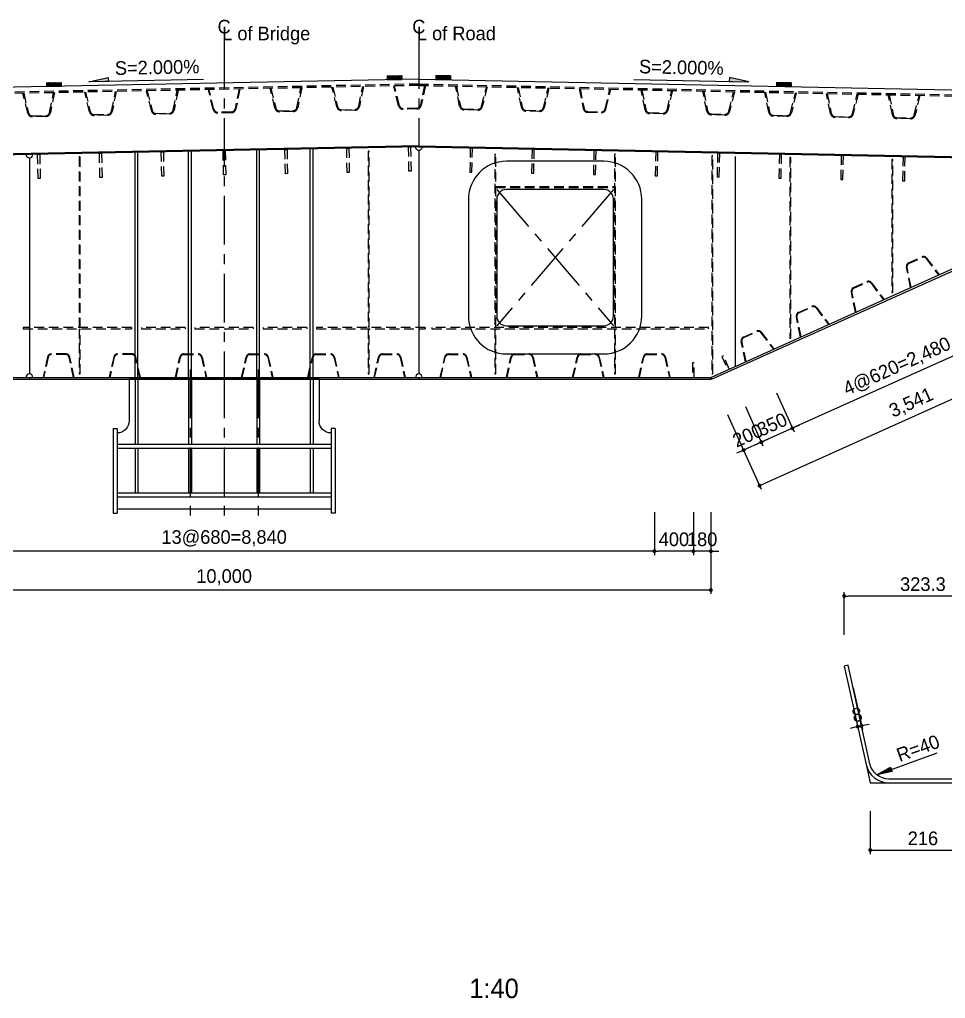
# Model space of a CAD drawing. Extents: x 2940 to 32027, y 1294 to 22572.
# Drawn here: x 12530 to 22040, y 1313 to 11371 of the extents above; entities that cross this region are included whole.
import ezdxf
from ezdxf.enums import TextEntityAlignment as Align

# ---------------------------------------------------------------- set-up
doc = ezdxf.new("R2010")
doc.units = 0
doc.header["$LTSCALE"] = 400
doc.linetypes.add('CENTER', pattern=[2, 1.25, -0.25, 0.25, -0.25])
doc.linetypes.add('HIDDEN', pattern=[0.375, 0.25, -0.125])
for name, color, linetype in [('CS-CNTL', 1, 'CENTER'), ('CS-DIML', 1, 'Continuous'), ('CS-LEAL', 1, 'Continuous'), ('CS-LIN2', 1, 'Continuous'), ('CS-PATT', 1, 'Continuous'), ('CS-STEL-MAJR', 3, 'Continuous'), ('CS-STEL-MINR', 8, 'HIDDEN'), ('CS-SYMB', 3, 'Continuous'), ('CS-TEXT4', 7, 'Continuous'), ('DIML', 1, 'Continuous'), ('와꾸', 7, 'Continuous'), ('치수선', 7, 'Continuous')]:
    doc.layers.add(name, color=color, linetype=linetype)
doc.styles.add('HY견고딕', font='')
doc.styles.add('휴먼고딕', font='')
doc.styles.get('HY견고딕').set_extended_font_data('HYgtrE')
doc.styles.get('휴먼고딕').set_extended_font_data('휴먼고딕')
doc.dimstyles.new('일반도면_0001', dxfattribs={"dimtxt": 3.5, "dimasz": 1, "dimexe": 1, "dimexo": 5, "dimgap": 1.25, "dimtad": 1, "dimdec": 0, "dimzin": 0, "dimdsep": 46, "dimlunit": 6, "dimtxsty": '휴먼고딕', "dimblk": 'DOT', "dimcen": 0, "dimclrd": 1, "dimclre": 1, "dimclrt": 7, "dimadec": 0, "dimazin": 0, "dimtfac": 1, "dimtdec": 0, "dimtix": 1, "dimtmove": 2, "dimatfit": 3, "dimldrblk": 'NONE', "dimfxl": 1, "dimfrac": 2, "dimtolj": 1, "dimtzin": 0, "dimarcsym": 0})

# ---------------------------------------------------------------- blocks, each defined once
blk = doc.blocks.new('_Dot')
at = {"layer": 'DIML'}
blk.add_line((0, 0), (-1, 0), dxfattribs=at)
at = {"layer": 'DIML', "const_width": 0.5}
blk.add_lwpolyline([(-0.25, 0, 1), (0.25, 0, 1)], format="xyb", close=True, dxfattribs=at)
blk = doc.blocks.new('*D72')
at = {"layer": 'CS-DIML', "color": 1, "lineweight": -2, "transparency": 16777216}
for p, q in [((21001, 5048), (21001, 5488)), ((22577, 5448), (21041, 5448)), ((22617, 5048), (22617, 5488))]:
    blk.add_line(p, q, dxfattribs=at)
at = {"layer": 'Defpoints', "color": 0, "transparency": 16777216}
for p in [(21001, 5448), (21001, 5048), (22617, 5048)]:
    blk.add_point(p, dxfattribs=at)
at = {"layer": 'CS-DIML', "color": 1, "lineweight": -2, "transparency": 16777216, "xscale": 40, "yscale": 40, "zscale": 40, "rotation": 180}
blk.add_blockref('_Dot', (21001, 5448), dxfattribs=at)
at = {"layer": 'CS-DIML', "color": 1, "lineweight": -2, "transparency": 16777216, "xscale": 40, "yscale": 40, "zscale": 40}
blk.add_blockref('_Dot', (22617, 5448), dxfattribs=at)
at = {"layer": 'CS-DIML', "color": 7, "transparency": 16777216, "insert": (21809, 5569), "char_height": 140, "attachment_point": 5, "style": '휴먼고딕'}
blk.add_mtext('\\A1;323.3', dxfattribs=at)
blk = doc.blocks.new('_None')
blk = doc.blocks.new('*D74')
at = {"layer": 'CS-DIML', "color": 1, "lineweight": -2, "transparency": 16777216}
for p, q in [((21268, 3237), (21268, 2797)), ((22350, 3237), (22350, 2797)), ((21308, 2837), (22310, 2837))]:
    blk.add_line(p, q, dxfattribs=at)
at = {"layer": 'Defpoints', "color": 0, "transparency": 16777216}
for p in [(21268, 3237), (22350, 3237), (22350, 2837)]:
    blk.add_point(p, dxfattribs=at)
at = {"layer": 'CS-DIML', "color": 1, "lineweight": -2, "transparency": 16777216, "xscale": 40, "yscale": 40, "zscale": 40, "rotation": 180}
blk.add_blockref('_Dot', (21268, 2837), dxfattribs=at)
at = {"layer": 'CS-DIML', "color": 1, "lineweight": -2, "transparency": 16777216, "xscale": 40, "yscale": 40, "zscale": 40}
blk.add_blockref('_Dot', (22350, 2837), dxfattribs=at)
at = {"layer": 'CS-DIML', "color": 7, "transparency": 16777216, "insert": (21809, 2957), "char_height": 140, "attachment_point": 5, "style": '휴먼고딕'}
blk.add_mtext('\\A1;216', dxfattribs=at)
blk = doc.blocks.new('*D75')
at = {"layer": 'CS-DIML', "color": 1, "lineweight": -2, "transparency": 16777216}
for p, q in [((21052, 4496), (21148, 4067)), ((21091, 4505), (21187, 4075)), ((21217, 4123), (21256, 4132)), ((21100, 4097), (21061, 4088)), ((21139, 4106), (21178, 4114))]:
    blk.add_line(p, q, dxfattribs=at)
at = {"layer": 'Defpoints', "color": 0, "transparency": 16777216}
for p in [(21052, 4496), (21091, 4505), (21178, 4114)]:
    blk.add_point(p, dxfattribs=at)
at = {"layer": 'CS-DIML', "color": 1, "lineweight": -2, "transparency": 16777216, "xscale": 40, "yscale": 40, "zscale": 40}
for p, rotation in [((21139, 4106), 12.53382120394582), ((21178, 4114), 192.5338212039458)]:
    blk.add_blockref('_Dot', p, dxfattribs=dict(at, rotation=rotation))
at = {"layer": 'CS-DIML', "color": 7, "transparency": 16777216, "insert": (21133, 4227), "char_height": 140, "attachment_point": 5, "rotation": 12.5338, "style": '휴먼고딕'}
blk.add_mtext('\\A1;8', dxfattribs=at)
blk = doc.blocks.new('wind shoe(PY1)')
at = {"layer": 'CS-CNTL'}
for p, q in [((-350, 456, 0), (-350, -1076)), ((0, 456, 0), (0, -1076)), ((350, 456, 0), (350, -1076))]:
    blk.add_line(p, q, dxfattribs=at)
at = {"layer": 'CS-STEL-MAJR'}
for p, q in [((-975, 356, 0), (-975, -71)), ((-975, 356, 0), (975, 356, 0)), ((-915, 356, 0), (-915, -316)), ((-885, 356, 0), (-885, -316)), ((-365, 356, 0), (-365, -316)), ((-335, 356, 0), (-335, -316)), ((335, 356, 0), (335, -316)), ((365, 356, 0), (365, -316)), ((885, 356, 0), (885, -316)), ((915, 356, 0), (915, -316)), ((975, 356, 0), (975, -71)), ((-1140, -151), (-1140, -1021)), ((-1140, -151), (-1100, -151)), ((-1100, -151), (-1100, -1021)), ((-1100, -196), (-1100, -196, 0)), ((1100, -151), (1100, -1021)), ((1140, -151), (1100, -151)), ((1140, -151), (1140, -1021)), ((-1100, -316), (1100, -316)), ((-1100, -356), (1100, -356)), ((-915, -356), (-915, -816)), ((-885, -356), (-885, -816)), ((-365, -356), (-365, -816)), ((-335, -356), (-335, -816)), ((335, -356), (335, -816)), ((365, -356), (365, -816)), ((885, -356), (885, -816)), ((915, -356), (915, -816)), ((-1100, -816), (1100, -816)), ((-1100, -856), (1100, -856)), ((1100, -976), (-1100, -976)), ((-1140, -1021), (-1100, -1021)), ((1140, -1021), (1100, -1021))]:
    blk.add_line(p, q, dxfattribs=at)
for centre, start, end in [((-1100, -71, 0), 270, 360), ((1100, -71), 180, 270)]:
    blk.add_arc(centre, 125, start, end, dxfattribs=at)
blk = doc.blocks.new('*D167')
at = {"layer": 'CS-DIML', "color": 1, "lineweight": -2, "transparency": 16777216}
for p, q in [((19985, 7394), (20166, 6992)), ((19803, 7312), (19983, 6910)), ((20186, 7045), (20222, 7062)), ((20149, 7029), (19967, 6947)), ((19930, 6931), (19894, 6914))]:
    blk.add_line(p, q, dxfattribs=at)
at = {"layer": 'Defpoints', "color": 0, "transparency": 16777216}
for p in [(19985, 7394), (19803, 7312), (19967, 6947)]:
    blk.add_point(p, dxfattribs=at)
at = {"layer": 'CS-DIML', "color": 1, "lineweight": -2, "transparency": 16777216, "xscale": 40, "yscale": 40, "zscale": 40}
for p, rotation in [((20149, 7029), 204.195972582506), ((19967, 6947), 24.19597258250604)]:
    blk.add_blockref('_Dot', p, dxfattribs=dict(at, rotation=rotation))
at = {"layer": 'CS-DIML', "color": 7, "transparency": 16777216, "insert": (20009, 7098), "char_height": 140, "attachment_point": 5, "rotation": 24.196, "style": '휴먼고딕'}
blk.add_mtext('\\A1;200', dxfattribs=at)
blk = doc.blocks.new('*D168')
at = {"layer": 'CS-DIML', "color": 1, "lineweight": -2, "transparency": 16777216}
for p, q in [((20305, 7537), (20485, 7136)), ((19985, 7394), (20166, 6992)), ((20468, 7172), (20149, 7029)), ((20505, 7189), (20541, 7205)), ((20113, 7012), (20076, 6996))]:
    blk.add_line(p, q, dxfattribs=at)
at = {"layer": 'Defpoints', "color": 0, "transparency": 16777216}
for p in [(20305, 7537), (19985, 7394), (20149, 7029)]:
    blk.add_point(p, dxfattribs=at)
at = {"layer": 'CS-DIML', "color": 1, "lineweight": -2, "transparency": 16777216, "xscale": 40, "yscale": 40, "zscale": 40}
for p, rotation in [((20468, 7172), 204.195972582506), ((20149, 7029), 24.19597258250604)]:
    blk.add_blockref('_Dot', p, dxfattribs=dict(at, rotation=rotation))
at = {"layer": 'CS-DIML', "color": 7, "transparency": 16777216, "insert": (20260, 7210), "char_height": 140, "attachment_point": 5, "rotation": 24.196, "style": '휴먼고딕'}
blk.add_mtext('\\A1;350', dxfattribs=at)
blk = doc.blocks.new('*D169')
at = {"layer": 'CS-DIML', "color": 1, "lineweight": -2, "transparency": 16777216}
for p, q in [((22567, 8554), (22747, 8152)), ((22694, 8172), (20505, 7189)), ((20305, 7537), (20485, 7136))]:
    blk.add_line(p, q, dxfattribs=at)
at = {"layer": 'Defpoints', "color": 0, "transparency": 16777216}
for p in [(22567, 8554), (20305, 7537), (20468, 7172)]:
    blk.add_point(p, dxfattribs=at)
at = {"layer": 'CS-DIML', "color": 1, "lineweight": -2, "transparency": 16777216, "xscale": 40, "yscale": 40, "zscale": 40}
for p, rotation in [((22731, 8189), 24.19597258250604), ((20468, 7172), 204.195972582506)]:
    blk.add_blockref('_Dot', p, dxfattribs=dict(at, rotation=rotation))
at = {"layer": 'CS-DIML', "color": 7, "transparency": 16777216, "insert": (21546, 7800), "char_height": 140, "attachment_point": 5, "rotation": 24.196, "style": '휴먼고딕'}
blk.add_mtext('\\A1;4@620=2,480', dxfattribs=at)
blk = doc.blocks.new('*D171')
at = {"layer": 'CS-DIML', "color": 1, "lineweight": -2, "transparency": 16777216}
for p, q in [((23196, 8398), (23377, 7997)), ((23324, 8017), (20167, 6598)), ((19967, 6947), (20147, 6546))]:
    blk.add_line(p, q, dxfattribs=at)
at = {"layer": 'Defpoints', "color": 0, "transparency": 16777216}
for p in [(23196, 8398), (19967, 6947), (20131, 6582)]:
    blk.add_point(p, dxfattribs=at)
at = {"layer": 'CS-DIML', "color": 1, "lineweight": -2, "transparency": 16777216, "xscale": 40, "yscale": 40, "zscale": 40}
for p, rotation in [((23360, 8033), 24.19597258250604), ((20131, 6582), 204.195972582506)]:
    blk.add_blockref('_Dot', p, dxfattribs=dict(at, rotation=rotation))
at = {"layer": 'CS-DIML', "color": 7, "transparency": 16777216, "insert": (21692, 7427), "char_height": 140, "attachment_point": 5, "rotation": 24.196, "style": '휴먼고딕'}
blk.add_mtext('\\A1;3,541', dxfattribs=at)
blk = doc.blocks.new('*D172')
at = {"layer": 'CS-DIML', "color": 1, "lineweight": -2, "transparency": 16777216}
for p, q in [((10211, 6309), (10211, 5869)), ((19051, 6309), (19051, 5869)), ((19011, 5909), (10251, 5909))]:
    blk.add_line(p, q, dxfattribs=at)
at = {"layer": 'Defpoints', "color": 0, "transparency": 16777216}
for p in [(10211, 6309), (19051, 6309), (10211, 5909)]:
    blk.add_point(p, dxfattribs=at)
at = {"layer": 'CS-DIML', "color": 1, "lineweight": -2, "transparency": 16777216, "xscale": 40, "yscale": 40, "zscale": 40, "rotation": 180}
blk.add_blockref('_Dot', (10211, 5909), dxfattribs=at)
at = {"layer": 'CS-DIML', "color": 1, "lineweight": -2, "transparency": 16777216, "xscale": 40, "yscale": 40, "zscale": 40}
blk.add_blockref('_Dot', (19051, 5909), dxfattribs=at)
at = {"layer": 'CS-DIML', "color": 7, "transparency": 16777216, "insert": (14631, 6040), "char_height": 140, "attachment_point": 5, "style": '휴먼고딕'}
blk.add_mtext('\\A1;13@680=8,840', dxfattribs=at)
blk = doc.blocks.new('*D175')
at = {"layer": 'CS-DIML', "color": 1, "lineweight": -2, "transparency": 16777216}
for p, q in [((19051, 6309), (19051, 5869)), ((19451, 6309), (19451, 5869)), ((19411, 5909), (19091, 5909))]:
    blk.add_line(p, q, dxfattribs=at)
at = {"layer": 'Defpoints', "color": 0, "transparency": 16777216}
for p in [(19051, 6309), (19451, 6309), (19051, 5909)]:
    blk.add_point(p, dxfattribs=at)
at = {"layer": 'CS-DIML', "color": 1, "lineweight": -2, "transparency": 16777216, "xscale": 40, "yscale": 40, "zscale": 40, "rotation": 180}
blk.add_blockref('_Dot', (19051, 5909), dxfattribs=at)
at = {"layer": 'CS-DIML', "color": 1, "lineweight": -2, "transparency": 16777216, "xscale": 40, "yscale": 40, "zscale": 40}
blk.add_blockref('_Dot', (19451, 5909), dxfattribs=at)
at = {"layer": 'CS-DIML', "color": 7, "transparency": 16777216, "insert": (19251, 6030), "char_height": 140, "attachment_point": 5, "style": '휴먼고딕'}
blk.add_mtext('\\A1;400', dxfattribs=at)
blk = doc.blocks.new('*D176')
at = {"layer": 'CS-DIML', "color": 1, "lineweight": -2, "transparency": 16777216}
for p, q in [((19451, 6309), (19451, 5869)), ((19631, 6309), (19631, 5869)), ((19411, 5909), (19371, 5909)), ((19631, 5909), (19451, 5909)), ((19671, 5909), (19711, 5909))]:
    blk.add_line(p, q, dxfattribs=at)
at = {"layer": 'Defpoints', "color": 0, "transparency": 16777216}
for p in [(19451, 6309), (19631, 6309), (19451, 5909)]:
    blk.add_point(p, dxfattribs=at)
at = {"layer": 'CS-DIML', "color": 1, "lineweight": -2, "transparency": 16777216, "xscale": 40, "yscale": 40, "zscale": 40}
blk.add_blockref('_Dot', (19451, 5909), dxfattribs=at)
at = {"layer": 'CS-DIML', "color": 1, "lineweight": -2, "transparency": 16777216, "xscale": 40, "yscale": 40, "zscale": 40, "rotation": 180}
blk.add_blockref('_Dot', (19631, 5909), dxfattribs=at)
at = {"layer": 'CS-DIML', "color": 7, "transparency": 16777216, "insert": (19541, 6030), "char_height": 140, "attachment_point": 5, "style": '휴먼고딕'}
blk.add_mtext('\\A1;180', dxfattribs=at)
blk = doc.blocks.new('*D177')
at = {"layer": 'CS-DIML', "color": 1, "lineweight": -2, "transparency": 16777216}
for p, q in [((9631, 5909), (9631, 5469)), ((19631, 5909), (19631, 5469)), ((19591, 5509), (9671, 5509))]:
    blk.add_line(p, q, dxfattribs=at)
at = {"layer": 'Defpoints', "color": 0, "transparency": 16777216}
for p in [(9631, 5909), (19631, 5909), (9631, 5509)]:
    blk.add_point(p, dxfattribs=at)
at = {"layer": 'CS-DIML', "color": 1, "lineweight": -2, "transparency": 16777216, "xscale": 40, "yscale": 40, "zscale": 40, "rotation": 180}
blk.add_blockref('_Dot', (9631, 5509), dxfattribs=at)
at = {"layer": 'CS-DIML', "color": 1, "lineweight": -2, "transparency": 16777216, "xscale": 40, "yscale": 40, "zscale": 40}
blk.add_blockref('_Dot', (19631, 5509), dxfattribs=at)
at = {"layer": 'CS-DIML', "color": 7, "transparency": 16777216, "insert": (14631, 5640), "char_height": 140, "attachment_point": 5, "style": '휴먼고딕'}
blk.add_mtext('\\A1;10,000', dxfattribs=at)
blk = doc.blocks.new('차선')
at = {"layer": '치수선'}
h = blk.add_hatch(dxfattribs=at)
h.set_pattern_fill('ANSI31', color=256, scale=100, style=0)
h.set_pattern_definition([(45, (-231406.789, -109871.076), (-8.83883476, 8.83883476), [])])
h.paths.add_polyline_path([(150, 83), (-150, 77), (-150, -3), (150, 3)])
for p, q in [((-150, 77), (150, 83)), ((-150, 77), (-150, -3)), ((-150, -3), (150, 3)), ((150, 83), (150, 3))]:
    blk.add_line(p, q, dxfattribs=at)

msp = doc.modelspace()

# ---------------------------------------------------------------- hatches: boundary and pattern name
at = {"layer": 'CS-LEAL'}
for points in [[(13440.57, 10775.07), (13241.41, 10731.08), (13441.37, 10735.08)], [(19820.83, 10775.07), (20019.99, 10731.08), (19820.03, 10735.08)]]:
    msp.add_hatch(color=256, dxfattribs=at).paths.add_polyline_path(points)

# ---------------------------------------------------------------- linework, layer by layer
at = {"layer": 'CS-CNTL', "linetype": 'CENTER'}
for p, q in [((14630.7, 11158.87), (14630.7, 7384.86)), ((16630.7, 11158.87), (16630.7, 10069.73)), ((16630.7, 10028.34), (16630.7, 7729.86))]:
    msp.add_line(p, q, dxfattribs=at)
at = {"layer": 'CS-CNTL'}
for p, q in [((18630.7, 9624.86), (17430.7, 8224.86)), ((17430.7, 9624.86), (18630.7, 8224.86)), ((21226.06, 3715.09), (21267.83, 3527.17)), ((21267.83, 3527.17), (21460.34, 3527.17))]:
    msp.add_line(p, q, dxfattribs=at)
at = {"layer": 'CS-DIML'}
for centre, start, end in [((16630.7, 10063.34), 178.854237, 1.145763), ((12630.7, 7694.86), 0, 180), ((16630.7, 7694.86), 0, 180)]:
    msp.add_arc(centre, 35, start, end, dxfattribs=at)
at = {"layer": 'CS-LEAL'}
msp.add_line((21335.2, 3611.16), (21955.39, 3836.89), dxfattribs=at)
for points in [[(13441.37, 10735.08), (13241.41, 10731.08), (13440.57, 10775.07), (13441.37, 10735.08)], [(19820.03, 10735.08), (20019.99, 10731.08), (19820.83, 10775.07), (19820.03, 10735.08)], [(21493.76, 3643.33), (21335.2, 3611.16), (21477.34, 3688.43)]]:
    msp.add_lwpolyline(points, close=True, dxfattribs=at)
msp.add_lwpolyline([(21335.2, 3611.16, 0, 48, 0), (21485.55, 3665.88, 0, 0, 0)], format="xyseb", dxfattribs=at)
at = {"layer": 'CS-LIN2'}
for q in [(10880.7, 10643.87), (22380.7, 10643.87)]:
    msp.add_line((16630.7, 10758.87), q, dxfattribs=at)
at = {"layer": 'CS-PATT'}
for p, q in [((16630.7, 10026.34), (16630.7, 7729.86)), ((19880.7, 9964.74), (19880.7, 7807.2)), ((12630.7, 9949.74), (12630.7, 7729.86))]:
    msp.add_line(p, q, dxfattribs=at)
msp.add_arc((12630.7, 9984.74), 35, 181.145763, 1.145763, dxfattribs=at)
at = {"layer": 'CS-STEL-MAJR'}
for p, q in [((16630.7, 10074.74), (6360.7, 9869.34)), ((16630.7, 10064.74), (6360.7, 9859.34)), ((16630.7, 10074.74), (22900.7, 9949.34)), ((16630.7, 10064.74), (16630.7, 10074.74)), ((16630.7, 10064.74), (22900.7, 9939.34)), ((12630.7, 9994.74), (12630.7, 9984.74)), ((13715.7, 7694.86), (13715.7, 10006.46)), ((13745.7, 7694.86), (13745.7, 10007.02)), ((14265.7, 7694.86), (14265.7, 10017.46)), ((14295.7, 7694.86), (14295.7, 10018.02)), ((14965.7, 7694.86), (14965.7, 10031.46)), ((14995.7, 7694.86), (14995.7, 10032.02)), ((15515.7, 7694.86), (15515.7, 10042.46)), ((15545.7, 7694.86), (15545.7, 10043.02)), ((19880.7, 10009.74), (19880.7, 9999.74)), ((19630.7, 7694.86), (22860.7, 9146.21)), ((19638.89, 7676.62), (22868.53, 9127.8)), ((9630.7, 7694.86), (19630.7, 7694.86)), ((9630.7, 7674.86), (19630.7, 7674.86)), ((12630.7, 7694.86), (12630.7, 7674.86)), ((16630.7, 7694.86), (16630.7, 7674.86)), ((19630.7, 7694.86), (19630.7, 7674.86)), ((19630.7, 7694.86), (19630.7, 7674.86)), ((19630.7, 7694.86), (19638.89, 7676.62))]:
    msp.add_line(p, q, dxfattribs=at)
for points in [[(17140.7, 9524.86), (17140.7, 8324.86, 0.41421356), (17530.7, 7934.86), (18530.7, 7934.86, 0.41421356), (18920.7, 8324.86), (18920.7, 9524.86, 0.41421356), (18530.7, 9914.86), (17530.7, 9914.86, 0.41421356)], [(17430.7, 9524.86), (17430.7, 8324.86, 0.41421356), (17530.7, 8224.86), (18530.7, 8224.86, 0.41421356), (18630.7, 8324.86), (18630.7, 9524.86, 0.41421356), (18530.7, 9624.86), (17530.7, 9624.86, 0.41421356)]]:
    msp.add_lwpolyline(points, format="xyb", close=True, dxfattribs=at)
msp.add_lwpolyline([(22392.11, 3715.09), (22617.4, 4728.49), (22578.36, 4737.17), (22353.06, 3723.77, -0.35149941), (22157.83, 3567.17), (21460.34, 3567.17, -0.35149941), (21265.1, 3723.77), (21039.81, 4737.17), (21000.76, 4728.49), (21226.06, 3715.09, 0.35149941), (21460.34, 3527.17), (22157.83, 3527.17, 0.35149941), (22392.11, 3715.09)], format="xyb", dxfattribs=at)
at = {"layer": 'CS-STEL-MINR'}
for p, q in [((16630.7, 10708.87), (6360.7, 10503.47)), ((16630.7, 10694.86), (6360.7, 10489.46)), ((16630.7, 10708.87), (22900.7, 10583.47)), ((16630.7, 10694.86), (22900.7, 10569.46)), ((17420.7, 9654.86), (18640.7, 9654.86)), ((17420.7, 9644.86), (18640.7, 9644.86)), ((12565.7, 8206.86), (12565.7, 8194.86)), ((13680.7, 8206.86), (13680.7, 8194.86)), ((13780.7, 8206.86), (13780.7, 8194.86)), ((14230.7, 8206.86), (14230.7, 8194.86)), ((14330.7, 8206.86), (14330.7, 8194.86)), ((14930.7, 8206.86), (14930.7, 8194.86)), ((15030.7, 8206.86), (15030.7, 8194.86)), ((15480.7, 8206.86), (15480.7, 8194.86)), ((15580.7, 8206.86), (15580.7, 8194.86)), ((16695.7, 8206.86), (16695.7, 8194.86)), ((16695.7, 8206.86), (16695.7, 8194.86)), ((16765.7, 8206.86), (16765.7, 8194.86)), ((16765.7, 8206.86), (16765.7, 8194.86))]:
    msp.add_line(p, q, dxfattribs=at)
for points in [[(15427.71, 10670.8), (15386.37, 10465.52, -0.35149941), (15340.27, 10427.01), (15200.8, 10424.22, -0.35149941), (15153.2, 10460.86), (15103.68, 10664.32)], [(15111.87, 10664.49), (15160.97, 10462.75, 0.35149941), (15200.64, 10432.22), (15340.11, 10435.01, 0.35149941), (15378.52, 10467.1), (15419.52, 10670.64)], [(16062.71, 10683.5), (16021.37, 10478.22, -0.35149941), (15975.27, 10439.71), (15835.8, 10436.92, -0.35149941), (15788.2, 10473.56), (15738.68, 10677.02)], [(15746.87, 10677.19), (15795.97, 10475.45, 0.35149941), (15835.64, 10444.92), (15975.11, 10447.71, 0.35149941), (16013.52, 10479.8), (16054.52, 10683.34)], [(16697.71, 10696.2), (16656.37, 10490.92, -0.35149941), (16610.27, 10452.41), (16470.8, 10449.62, -0.35149941), (16423.2, 10486.26), (16373.68, 10689.72)], [(16689.52, 10696.04), (16648.52, 10492.5, -0.35149941), (16610.11, 10460.41), (16470.64, 10457.62, -0.35149941), (16430.97, 10488.15), (16381.87, 10689.89)], [(17332.71, 10680.82), (17283.19, 10477.36, -0.35149941), (17235.59, 10440.72), (17096.12, 10443.51, -0.35149941), (17050.03, 10482.02), (17008.68, 10687.3)], [(17016.87, 10687.14), (17057.87, 10483.6, 0.35149941), (17096.28, 10451.51), (17235.75, 10448.72, 0.35149941), (17275.42, 10479.25), (17324.52, 10680.99)], [(17967.71, 10668.12), (17918.19, 10464.66, -0.35149941), (17870.59, 10428.02), (17731.12, 10430.81, -0.35149941), (17685.03, 10469.32), (17643.68, 10674.6)], [(17651.87, 10674.44), (17692.87, 10470.9, 0.35149941), (17731.28, 10438.81), (17870.75, 10436.02, 0.35149941), (17910.42, 10466.55), (17959.52, 10668.29)], [(18278.68, 10661.9), (18320.03, 10456.62, 0.35149941), (18366.12, 10418.11), (18505.59, 10415.32, 0.35149941), (18553.19, 10451.96), (18602.71, 10655.42)], [(18286.87, 10661.74), (18327.87, 10458.2, 0.35149941), (18366.28, 10426.11), (18505.75, 10423.32, 0.35149941), (18545.42, 10453.85), (18594.52, 10655.59)], [(12887.71, 10620), (12846.37, 10414.72, -0.35149941), (12800.27, 10376.21), (12660.8, 10373.42, -0.35149941), (12613.2, 10410.06), (12563.68, 10613.52)], [(12571.87, 10613.69), (12620.97, 10411.95, 0.35149941), (12660.64, 10381.42), (12800.11, 10384.21, 0.35149941), (12838.52, 10416.3), (12879.52, 10619.84)], [(13522.71, 10632.7), (13481.37, 10427.42, -0.35149941), (13435.27, 10388.91), (13295.8, 10386.12, -0.35149941), (13248.2, 10422.76), (13198.68, 10626.22)], [(13206.87, 10626.39), (13255.97, 10424.65, 0.35149941), (13295.64, 10394.12), (13435.11, 10396.91, 0.35149941), (13473.52, 10429), (13514.52, 10632.54)], [(14157.71, 10645.4), (14116.37, 10440.12, -0.35149941), (14070.27, 10401.61), (13930.8, 10398.82, -0.35149941), (13883.2, 10435.46), (13833.68, 10638.92)], [(13841.87, 10639.09), (13890.97, 10437.35, 0.35149941), (13930.64, 10406.82), (14070.11, 10409.61, 0.35149941), (14108.52, 10441.7), (14149.52, 10645.24)], [(14792.71, 10658.1), (14751.37, 10452.82, -0.35149941), (14705.27, 10414.31), (14565.8, 10411.52, -0.35149941), (14518.2, 10448.16), (14468.68, 10651.62)], [(14784.52, 10657.94), (14743.52, 10454.4, -0.35149941), (14705.11, 10422.31), (14565.64, 10419.52, -0.35149941), (14525.97, 10450.05), (14476.87, 10651.79)], [(19237.71, 10642.72), (19188.19, 10439.26, -0.35149941), (19140.59, 10402.62), (19001.12, 10405.41, -0.35149941), (18955.03, 10443.92), (18913.68, 10649.2)], [(18921.87, 10649.04), (18962.87, 10445.5, 0.35149941), (19001.28, 10413.41), (19140.75, 10410.62, 0.35149941), (19180.42, 10441.15), (19229.52, 10642.89)], [(19872.71, 10630.02), (19823.19, 10426.56, -0.35149941), (19775.59, 10389.92), (19636.12, 10392.71, -0.35149941), (19590.03, 10431.22), (19548.68, 10636.5)], [(19556.87, 10636.34), (19597.87, 10432.8, 0.35149941), (19636.28, 10400.71), (19775.75, 10397.92, 0.35149941), (19815.42, 10428.45), (19864.52, 10630.19)], [(20507.71, 10617.32), (20458.19, 10413.86, -0.35149941), (20410.59, 10377.22), (20271.12, 10380.01, -0.35149941), (20225.03, 10418.52), (20183.68, 10623.8)], [(20191.87, 10623.64), (20232.87, 10420.1, 0.35149941), (20271.28, 10388.01), (20410.75, 10385.22, 0.35149941), (20450.42, 10415.75), (20499.52, 10617.49)], [(21142.71, 10604.62), (21093.19, 10401.16, -0.35149941), (21045.59, 10364.52), (20906.12, 10367.31, -0.35149941), (20860.03, 10405.82), (20818.68, 10611.1)], [(20826.87, 10610.94), (20867.87, 10407.4, 0.35149941), (20906.28, 10375.31), (21045.75, 10372.52, 0.35149941), (21085.42, 10403.05), (21134.52, 10604.79)], [(21777.71, 10591.92), (21728.19, 10388.46, -0.35149941), (21680.59, 10351.82), (21541.12, 10354.61, -0.35149941), (21495.03, 10393.12), (21453.68, 10598.4)], [(21461.87, 10598.24), (21502.87, 10394.7, 0.35149941), (21541.28, 10362.61), (21680.75, 10359.82, 0.35149941), (21720.42, 10390.35), (21769.52, 10592.09)], [(21683.03, 8617.05), (21639.82, 8826.41, -0.3515054), (21662.6, 8870.98), (21798.63, 8932.1, -0.3515054), (21847.08, 8919.54), (21974.92, 8748.2)], [(21682.76, 8618.36), (21688.64, 8619.57), (21645.69, 8827.62, -0.3515054), (21665.06, 8865.51), (21801.09, 8926.63, -0.3515054), (21842.27, 8915.95), (21969.31, 8745.68), (21974.12, 8749.27)], [(21117.5, 8362.94), (21074.28, 8572.3, -0.3515054), (21097.07, 8616.87), (21233.1, 8677.99, -0.3515054), (21281.55, 8665.42), (21409.39, 8494.09)], [(21117.23, 8364.24), (21123.1, 8365.46), (21080.16, 8573.51, -0.3515054), (21099.52, 8611.4), (21235.56, 8672.52, -0.3515054), (21276.74, 8661.83), (21403.78, 8491.57), (21408.59, 8495.15)], [(20551.96, 8108.82), (20508.75, 8318.18, -0.3515054), (20531.53, 8362.76), (20667.56, 8423.88, -0.3515054), (20716.02, 8411.31), (20843.86, 8239.97)], [(20551.69, 8110.13), (20557.57, 8111.34), (20514.63, 8319.4, -0.3515054), (20533.99, 8357.28), (20670.02, 8418.4, -0.3515054), (20711.21, 8407.72), (20838.25, 8237.45), (20843.06, 8241.04)], [(19986.43, 7854.71), (19943.22, 8064.07, -0.3515054), (19966, 8108.64), (20102.03, 8169.76, -0.3515054), (20150.48, 8157.2), (20278.32, 7985.86)], [(19986.16, 7856.02), (19992.04, 7857.23), (19949.1, 8065.29, -0.3515054), (19968.46, 8103.17), (20104.49, 8164.29, -0.3515054), (20145.68, 8153.61), (20272.72, 7983.34), (20277.53, 7986.93)], [(13090.7, 7694.86), (13044.31, 7903.54, 0.3515054), (13005.26, 7934.86), (12856.13, 7934.86, 0.3515054), (12817.08, 7903.54), (12770.7, 7694.86)], [(13090.41, 7696.17), (13084.55, 7694.86), (13038.45, 7902.24, 0.3515054), (13005.26, 7928.86), (12856.13, 7928.86, 0.3515054), (12822.94, 7902.24), (12776.84, 7694.86), (12770.98, 7696.17)], [(13770.7, 7694.86), (13724.31, 7903.54, 0.3515054), (13685.26, 7934.86), (13536.13, 7934.86, 0.3515054), (13497.08, 7903.54), (13450.7, 7694.86)], [(13770.41, 7696.17), (13764.55, 7694.86), (13718.45, 7902.24, 0.3515054), (13685.26, 7928.86), (13536.13, 7928.86, 0.3515054), (13502.94, 7902.24), (13456.84, 7694.86), (13450.98, 7696.17)], [(14130.7, 7694.86), (14177.08, 7903.54, -0.3515054), (14216.13, 7934.86), (14365.26, 7934.86, -0.3515054), (14404.31, 7903.54), (14450.7, 7694.86)], [(14130.98, 7696.17), (14136.84, 7694.86), (14182.94, 7902.24, -0.3515054), (14216.13, 7928.86), (14365.26, 7928.86, -0.3515054), (14398.45, 7902.24), (14444.55, 7694.86), (14450.41, 7696.17)], [(14810.7, 7694.86), (14857.08, 7903.54, -0.3515054), (14896.13, 7934.86), (15045.26, 7934.86, -0.3515054), (15084.31, 7903.54), (15130.7, 7694.86)], [(14810.98, 7696.17), (14816.84, 7694.86), (14862.94, 7902.24, -0.3515054), (14896.13, 7928.86), (15045.26, 7928.86, -0.3515054), (15078.45, 7902.24), (15124.55, 7694.86), (15130.41, 7696.17)], [(15490.7, 7694.86), (15537.08, 7903.54, -0.3515054), (15576.13, 7934.86), (15725.26, 7934.86, -0.3515054), (15764.31, 7903.54), (15810.7, 7694.86)], [(15490.98, 7696.17), (15496.84, 7694.86), (15542.94, 7902.24, -0.3515054), (15576.13, 7928.86), (15725.26, 7928.86, -0.3515054), (15758.45, 7902.24), (15804.55, 7694.86), (15810.41, 7696.17)], [(16170.7, 7694.86), (16217.08, 7903.54, -0.3515054), (16256.13, 7934.86), (16405.26, 7934.86, -0.3515054), (16444.31, 7903.54), (16490.7, 7694.86)], [(16170.98, 7696.17), (16176.84, 7694.86), (16222.94, 7902.24, -0.3515054), (16256.13, 7928.86), (16405.26, 7928.86, -0.3515054), (16438.45, 7902.24), (16484.55, 7694.86), (16490.41, 7696.17)], [(16850.7, 7694.86), (16897.08, 7903.54, -0.3515054), (16936.13, 7934.86), (17085.26, 7934.86, -0.3515054), (17124.31, 7903.54), (17170.7, 7694.86)], [(16850.98, 7696.17), (16856.84, 7694.86), (16902.94, 7902.24, -0.3515054), (16936.13, 7928.86), (17085.26, 7928.86, -0.3515054), (17118.45, 7902.24), (17164.55, 7694.86), (17170.41, 7696.17)], [(17530.7, 7694.86), (17577.08, 7903.54, -0.3515054), (17616.13, 7934.86), (17765.26, 7934.86, -0.3515054), (17804.31, 7903.54), (17850.7, 7694.86)], [(17530.98, 7696.17), (17536.84, 7694.86), (17582.94, 7902.24, -0.3515054), (17616.13, 7928.86), (17765.26, 7928.86, -0.3515054), (17798.45, 7902.24), (17844.55, 7694.86), (17850.41, 7696.17)], [(18210.7, 7694.86), (18257.08, 7903.54, -0.3515054), (18296.13, 7934.86), (18445.26, 7934.86, -0.3515054), (18484.31, 7903.54), (18530.7, 7694.86)], [(18210.98, 7696.17), (18216.84, 7694.86), (18262.94, 7902.24, -0.3515054), (18296.13, 7928.86), (18445.26, 7928.86, -0.3515054), (18478.45, 7902.24), (18524.55, 7694.86), (18530.41, 7696.17)], [(18890.7, 7694.86), (18937.08, 7903.54, -0.3515054), (18976.13, 7934.86), (19125.26, 7934.86, -0.3515054), (19164.31, 7903.54), (19210.7, 7694.86)], [(18890.98, 7696.17), (18896.84, 7694.86), (18942.94, 7902.24, -0.3515054), (18976.13, 7928.86), (19125.26, 7928.86, -0.3515054), (19158.45, 7902.24), (19204.55, 7694.86), (19210.41, 7696.17)]]:
    msp.add_lwpolyline(points, format="xyb", dxfattribs=at)
for points in [[(16551.69, 9813.11), (16529.7, 9812.67), (16524.7, 10062.62), (16546.69, 10063.06)], [(12741.69, 9736.91), (12719.7, 9736.47), (12714.7, 9986.42), (12736.69, 9986.86)], [(13376.69, 9749.61), (13354.7, 9749.17), (13349.7, 9999.12), (13371.69, 9999.56)], [(14011.69, 9762.31), (13989.7, 9761.87), (13984.7, 10011.82), (14006.69, 10012.26)], [(14646.69, 9775.01), (14624.7, 9774.57), (14619.7, 10024.52), (14641.69, 10024.96)], [(15281.69, 9787.71), (15259.7, 9787.27), (15254.7, 10037.22), (15276.69, 10037.66)], [(15916.69, 9800.41), (15894.7, 9799.97), (15889.7, 10049.92), (15911.69, 10050.36)], [(17154.7, 9804.21), (17176.69, 9803.77), (17181.69, 10053.72), (17159.7, 10054.16)], [(17789.7, 9791.51), (17811.69, 9791.07), (17816.69, 10041.02), (17794.7, 10041.46)], [(18424.7, 9778.81), (18446.69, 9778.37), (18451.69, 10028.32), (18429.7, 10028.76)], [(19059.7, 9766.11), (19081.69, 9765.67), (19086.69, 10015.62), (19064.7, 10016.06)], [(19640.7, 9969.56), (19640.7, 7729.86), (19650.7, 7729.86), (19650.7, 9969.56)], [(19694.7, 9753.41), (19716.69, 9752.97), (19721.69, 10002.92), (19699.7, 10003.36)], [(20329.7, 9740.71), (20351.69, 9740.27), (20356.69, 9990.22), (20334.7, 9990.66)], [(20964.7, 9728.01), (20986.69, 9727.57), (20991.69, 9977.52), (20969.7, 9977.96)], [(21599.7, 9715.31), (21621.69, 9714.87), (21626.69, 9964.82), (21604.7, 9965.26)], [(20440.7, 9953.44), (20440.7, 8096.07), (20450.7, 8096.07), (20450.7, 9953.44)], [(21490.7, 9932.44), (21490.7, 8567.87), (21500.7, 8567.87), (21500.7, 9932.44)], [(19820.42, 7780.11), (19758.94, 7916.94), (19744.35, 7910.38), (19805.83, 7773.56)], [(19458.7, 7694.86), (19458.7, 7844.86), (19442.7, 7844.86), (19442.7, 7694.86)]]:
    msp.add_lwpolyline(points, close=True, dxfattribs=at)
for points in [[(13150.7, 8206.86), (13150.7, 9960.16), (13140.7, 9960.16), (13140.7, 8206.86)], [(16120.7, 8206.86), (16120.7, 10019.56), (16110.7, 10019.56), (16110.7, 8206.86)], [(17420.7, 8206.86), (17420.7, 9984.16), (17410.7, 9984.16), (17410.7, 8206.86)], [(18650.7, 8206.86), (18650.7, 9989.56), (18640.7, 9989.56), (18640.7, 8206.86)], [(13680.7, 8206.86), (12565.7, 8206.86)], [(12565.7, 8194.86), (13680.7, 8194.86)], [(13140.7, 8194.86), (13140.7, 7729.86), (13150.7, 7729.86), (13150.7, 8194.86)], [(14230.7, 8206.86), (13780.7, 8206.86)], [(13780.7, 8194.86), (14230.7, 8194.86)], [(14930.7, 8206.86), (14330.7, 8206.86)], [(14330.7, 8194.86), (14930.7, 8194.86)], [(15480.7, 8206.86), (15030.7, 8206.86)], [(15030.7, 8194.86), (15480.7, 8194.86)], [(16695.7, 8206.86), (15580.7, 8206.86)], [(15580.7, 8194.86), (16695.7, 8194.86)], [(16110.7, 8194.86), (16110.7, 7729.86), (16120.7, 7729.86), (16120.7, 8194.86)], [(16765.7, 8194.86), (19605.7, 8194.86), (19605.7, 8206.86), (16765.7, 8206.86)], [(17410.7, 8194.86), (17410.7, 7729.86), (17420.7, 7729.86), (17420.7, 8194.86)], [(18640.7, 8194.86), (18640.7, 7729.86), (18650.7, 7729.86), (18650.7, 8194.86)]]:
    msp.add_lwpolyline(points, dxfattribs=at)
at = {"layer": 'CS-SYMB', "color": 1}
for p, q in [((14420.62, 10754.67), (13241.41, 10731.08)), ((18840.77, 10754.67), (20019.99, 10731.08))]:
    msp.add_line(p, q, dxfattribs=at)

# ---------------------------------------------------------------- block references
at = {"layer": 'CS-STEL-MAJR', "ltscale": 0.5, "yscale": 0.5, "zscale": 0.5}
for p, xscale in [((16380.98, 10753.86), 0.5), ((16880.98, 10753.86), -0.5), ((12880.98, 10683.86), 0.5), ((20380.98, 10683.86), -0.5)]:
    msp.add_blockref('차선', p, dxfattribs=dict(at, xscale=xscale))
at = {"layer": 'CS-STEL-MAJR', "xscale": -1}
msp.add_blockref('wind shoe(PY1)', (14630.7, 7319.08), dxfattribs=at)

# ---------------------------------------------------------------- texts
at = {"layer": 'CS-TEXT4', "style": '휴먼고딕'}
for p in [(14630.7, 11297.87), (16630.7, 11298.87)]:
    msp.add_text('C', height=140, dxfattribs=at).set_placement(p, align=Align.MIDDLE_CENTER)
for s, p in [('L of Bridge', (14610.7, 11227.87)), ('L of Road', (16610.7, 11228.87))]:
    msp.add_text(s, height=140, dxfattribs=at).set_placement(p, align=Align.MIDDLE_LEFT)
for rotation, p in [(1.145763, (13942.7, 10880.59)), (358.854237, (19327.3, 10880.42))]:
    msp.add_text('S=2.000%', height=140, rotation=rotation, dxfattribs=at).set_placement(p, align=Align.MIDDLE_CENTER)
msp.add_text('R=40', height=140, rotation=20, dxfattribs=at).set_placement((21584.24, 3701.8), align=Align.BOTTOM_LEFT)
at = {"layer": '와꾸', "linetype": 'Continuous', "style": 'HY견고딕'}
msp.add_text('1:40', height=200, dxfattribs=at).set_placement((17403.42, 1415.9), align=Align.MIDDLE_CENTER)

# ---------------------------------------------------------------- dimensions: what is measured, and where the dimension line sits
at = {"layer": 'CS-DIML'}
for base, p1, p2, angle, text, picture, middle in [((20468.46, 7172.32), (22566.65, 8553.64), (20304.52, 7537.18), 204.195973, '4@620=<>', '*D169', (21545.93, 7799.83)), ((10210.7, 5909.3), (19050.7, 6309.3), (10210.7, 6309.3), 180, '13@680=<>', '*D172', (14630.7, 6040.07))]:
    dim = msp.add_linear_dim(base=base, p1=p1, p2=p2, angle=angle, text=text, dimstyle='일반도면_0001', override={"dimscale": 40, "dimexo": 0}, dxfattribs=at)
    dim.commit()
    dim.dimension.update_dxf_attribs({"geometry": picture, "text_midpoint": middle})
for base, p1, p2, angle, override, picture, middle in [((20130.72, 6582.04), (23196.42, 8398.08), (19966.78, 6946.9), 204.195973, {"dimscale": 40, "dimexo": 0}, '*D171', (21691.94, 7426.91)), ((20149.21, 7028.87), (20304.52, 7537.18), (19985.27, 7393.73), 204.195973, {"dimscale": 40, "dimexo": 0}, '*D168', (20259.51, 7210.38)), ((19966.78, 6946.9), (19985.27, 7393.73), (19802.84, 7311.76), 204.195973, {"dimscale": 40, "dimexo": 0}, '*D167', (20008.66, 7097.67)), ((19050.7, 5909.3), (19450.7, 6309.3), (19050.7, 6309.3), 180, {"dimscale": 40, "dimexo": 0}, '*D175', (19250.7, 6029.66)), ((19450.7, 5909.3), (19630.7, 6309.3), (19450.7, 6309.3), 180, {"dimscale": 40, "dimexo": 0}, '*D176', (19540.7, 6029.66)), ((9630.7, 5509.3), (19630.7, 5909.3), (9630.7, 5909.3), 180, {"dimscale": 40, "dimexo": 0}, '*D177', (14630.7, 5640.07)), ((21000.76, 5448.3), (22617.4, 5048.3), (21000.76, 5048.3), 180, {"dimscale": 40, "dimexo": 0, "dimdec": 1, "dimlfac": 0.2}, '*D72', (21809.08, 5568.66)), ((21178.3, 4114.23), (21052.44, 4496.02), (21091.49, 4504.7), 12.533821, {"dimscale": 40, "dimexo": 0, "dimdec": 0, "dimlfac": 0.2}, '*D75', (21132.73, 4227.03))]:
    dim = msp.add_linear_dim(base=base, p1=p1, p2=p2, angle=angle, dimstyle='일반도면_0001', override=override, dxfattribs=at)
    dim.commit()
    dim.dimension.update_dxf_attribs({"geometry": picture, "text_midpoint": middle})
dim = msp.add_linear_dim(base=(22350.33221026, 2837.1450261), p1=(21267.83221034, 3237.1450261), p2=(22350.33221026, 3237.1450261), dimstyle='일반도면_0001', override={"dimscale": 40, "dimexo": 0, "dimdec": 0, "dimlfac": 0.2}, dxfattribs=at)
dim.commit()
dim.dimension.update_dxf_attribs({"geometry": '*D74', "text_midpoint": (21809.0822103, 2957.1450261)})

doc.saveas('drawing.dxf')
